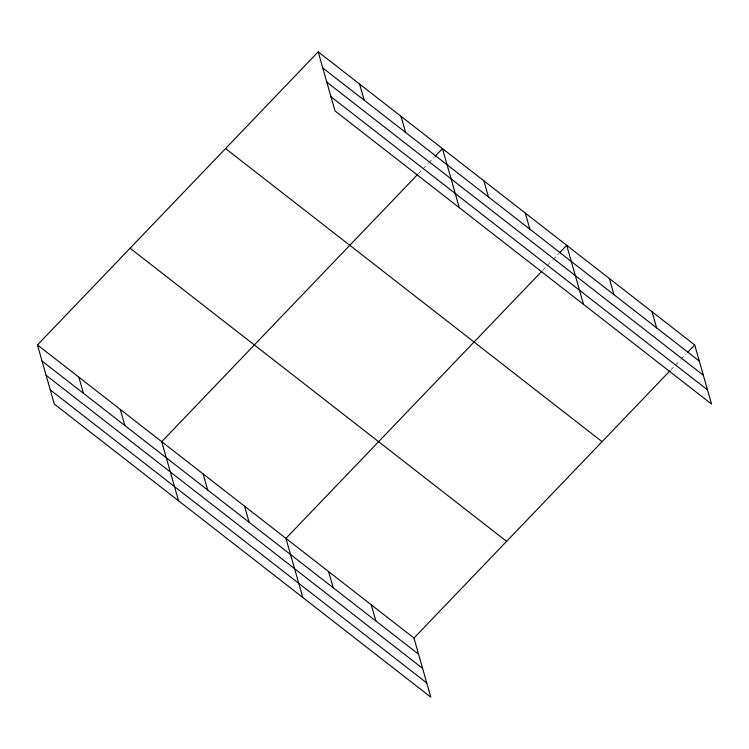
<?xml version="1.0" encoding="UTF-8"?>
<svg xmlns="http://www.w3.org/2000/svg" width="749" height="749" viewBox="0 0 749 749"><rect width="100%" height="100%" fill="white"/><g stroke="black" fill="none" stroke-linecap="round" stroke-linejoin="round"><path stroke-width="0.56" stroke-dasharray="3.75 2.81" d="M418.485 173.59L428.072 163.582M428.868 162.748L434.467 156.916M542.744 270.323L546.733 266.148M547.528 265.315L552.322 260.315M553.127 259.482L558.717 253.649M670.758 369.987L674.746 365.812M675.551 364.978L680.345 359.979M681.141 359.146L685.934 354.146"/><path stroke-width="1.12" d="M37.45 344.933L413.972 638.064L430.806 697.16L54.284 404.029L37.45 344.933L318.194 51.84L694.716 344.971L711.55 404.067L335.028 110.936L318.194 51.84M417.689 174.423L161.7 441.667L178.534 500.763M435.263 156.082L442.453 148.574L459.287 207.67M541.939 271.157L285.949 538.4L302.783 597.496M559.512 252.816L566.703 245.307L583.537 304.403M413.972 638.064L669.962 370.821M687.526 352.479L694.716 344.971M322.791 67.972L699.313 361.102M326.836 82.147L703.348 375.277M330.992 96.752L707.515 389.883M225.552 148.564L602.074 441.695M130.101 248.219L506.614 541.349M42.047 361.065L418.56 654.195M46.082 375.24L422.605 668.37M50.249 389.854L426.761 682.985M652.042 311.753L656.639 327.875M609.377 278.525L613.965 294.657M525.283 213.062L529.88 229.194M483.863 180.818L488.46 196.95M401.033 116.329L405.63 132.461M359.614 84.085L364.211 100.216M371.298 604.846L375.895 620.977M328.624 571.627L333.221 587.75M244.539 506.155L249.127 522.287M203.119 473.911L207.716 490.043M120.28 409.422L124.877 425.554M78.87 377.178L83.457 393.309"/></g></svg>
